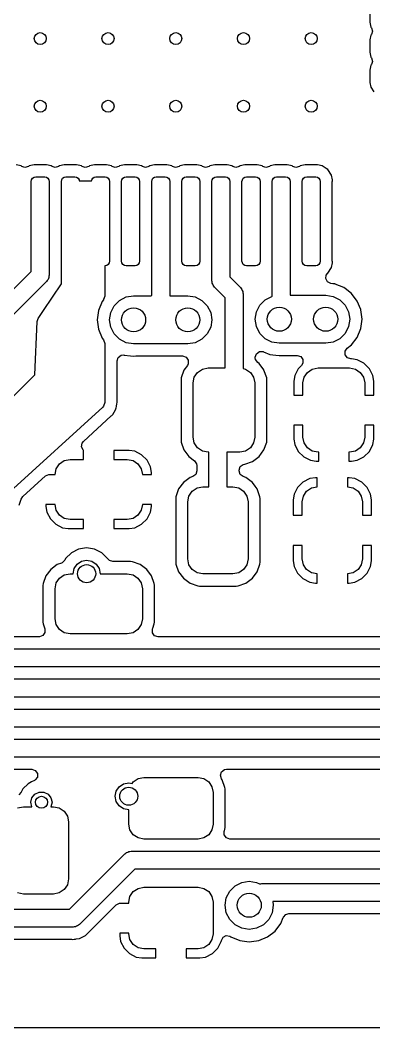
# Model space of a CAD drawing. Extents: x 0 to 2.79, y -2.39 to 0.
# Drawn here: x 1.052 to 1.283, y -2.391 to -1.731 of the extents above; entities that cross this region are included whole.
import ezdxf

# ---------------------------------------------------------------- set-up
doc = ezdxf.new("R2010")
doc.units = 0
doc.header["$MEASUREMENT"] = 0
doc.layers.add('BLACK', color=7, linetype='CONTINUOUS')

msp = doc.modelspace()

# ---------------------------------------------------------------- linework, layer by layer
at = {"layer": 'BLACK', "linetype": 'CONTINUOUS'}
for p, q in [((1.28049, -1.72472), (1.28049, -1.73276)), ((1.28049, -1.73276), (1.28049, -1.73276)), ((1.28049, -1.73276), (1.28112, -1.73592)), ((1.28112, -1.73592), (1.28112, -1.73593)), ((1.28112, -1.73593), (1.28145, -1.73642)), ((1.28145, -1.74075), (1.28112, -1.74124)), ((1.28145, -1.73642), (1.2821, -1.73874)), ((1.2821, -1.73874), (1.28145, -1.74075)), ((1.28112, -1.74124), (1.28049, -1.7444)), ((1.28049, -1.7444), (1.28049, -1.75245)), ((1.28112, -1.74124), (1.28112, -1.74124)), ((1.28049, -1.75245), (1.28049, -1.75245)), ((1.28049, -1.75245), (1.28112, -1.75561)), ((1.28112, -1.75561), (1.28112, -1.75561)), ((1.28112, -1.75561), (1.28145, -1.7561)), ((1.28145, -1.76043), (1.28112, -1.76093)), ((1.28145, -1.7561), (1.2821, -1.75842)), ((1.2821, -1.75842), (1.28145, -1.76043)), ((1.28112, -1.76093), (1.28049, -1.76409)), ((1.28049, -1.76409), (1.28049, -1.77213)), ((1.28112, -1.76093), (1.28112, -1.76093)), ((1.28049, -1.77213), (1.28049, -1.77213)), ((1.28049, -1.77213), (1.28112, -1.7753)), ((1.28112, -1.7753), (1.28112, -1.7753)), ((1.28112, -1.7753), (1.28311, -1.77827)), ((1.05246, -1.82679), (1.0493, -1.82616)), ((1.05295, -1.82712), (1.05246, -1.82679)), ((1.05246, -1.82679), (1.05246, -1.82679)), ((1.05778, -1.82679), (1.05728, -1.82712)), ((1.06094, -1.82616), (1.05778, -1.82679)), ((1.05778, -1.82679), (1.05778, -1.82679)), ((1.06898, -1.82616), (1.06094, -1.82616)), ((1.06094, -1.82616), (1.06094, -1.82616)), ((1.07215, -1.82679), (1.06898, -1.82616)), ((1.07264, -1.82712), (1.07215, -1.82679)), ((1.07215, -1.82679), (1.07215, -1.82679)), ((1.07746, -1.82679), (1.07697, -1.82712)), ((1.08062, -1.82616), (1.07746, -1.82679)), ((1.07746, -1.82679), (1.07746, -1.82679)), ((1.08867, -1.82616), (1.08062, -1.82616)), ((1.08062, -1.82616), (1.08062, -1.82616)), ((1.09183, -1.82679), (1.08867, -1.82616)), ((1.08867, -1.82616), (1.08867, -1.82616)), ((1.09232, -1.82712), (1.09183, -1.82679)), ((1.09183, -1.82679), (1.09183, -1.82679)), ((1.09183, -1.82679), (1.09183, -1.82679)), ((1.09715, -1.82679), (1.09665, -1.82712)), ((1.10031, -1.82616), (1.09715, -1.82679)), ((1.09715, -1.82679), (1.09715, -1.82679)), ((1.10835, -1.82616), (1.10031, -1.82616)), ((1.10031, -1.82616), (1.10031, -1.82616)), ((1.11152, -1.82679), (1.10835, -1.82616)), ((1.11201, -1.82712), (1.11152, -1.82679)), ((1.11152, -1.82679), (1.11152, -1.82679)), ((1.11683, -1.82679), (1.11634, -1.82712)), ((1.11999, -1.82616), (1.11683, -1.82679)), ((1.11683, -1.82679), (1.11683, -1.82679)), ((1.12804, -1.82616), (1.11999, -1.82616)), ((1.11999, -1.82616), (1.11999, -1.82616)), ((1.1312, -1.82679), (1.12804, -1.82616)), ((1.13169, -1.82712), (1.1312, -1.82679)), ((1.1312, -1.82679), (1.1312, -1.82679)), ((1.13652, -1.82679), (1.13602, -1.82712)), ((1.13968, -1.82616), (1.13652, -1.82679)), ((1.13652, -1.82679), (1.13652, -1.82679)), ((1.14772, -1.82616), (1.13968, -1.82616)), ((1.13968, -1.82616), (1.13968, -1.82616)), ((1.15089, -1.82679), (1.14772, -1.82616)), ((1.15138, -1.82712), (1.15089, -1.82679)), ((1.15089, -1.82679), (1.15089, -1.82679)), ((1.1562, -1.82679), (1.15571, -1.82712)), ((1.15936, -1.82616), (1.1562, -1.82679)), ((1.1562, -1.82679), (1.1562, -1.82679)), ((1.16741, -1.82616), (1.15936, -1.82616)), ((1.15936, -1.82616), (1.15936, -1.82616)), ((1.17057, -1.82679), (1.16741, -1.82616)), ((1.16741, -1.82616), (1.16741, -1.82616)), ((1.17106, -1.82712), (1.17057, -1.82679)), ((1.17057, -1.82679), (1.17057, -1.82679)), ((1.17057, -1.82679), (1.17057, -1.82679)), ((1.17589, -1.82679), (1.17539, -1.82712)), ((1.17905, -1.82616), (1.17589, -1.82679)), ((1.17589, -1.82679), (1.17589, -1.82679)), ((1.18709, -1.82616), (1.17905, -1.82616)), ((1.17905, -1.82616), (1.17905, -1.82616)), ((1.19026, -1.82679), (1.18709, -1.82616)), ((1.19075, -1.82712), (1.19026, -1.82679)), ((1.19026, -1.82679), (1.19026, -1.82679)), ((1.19557, -1.82679), (1.19508, -1.82712)), ((1.19873, -1.82616), (1.19557, -1.82679)), ((1.19557, -1.82679), (1.19557, -1.82679)), ((1.19874, -1.82616), (1.19873, -1.82616)), ((1.20678, -1.82616), (1.19874, -1.82616)), ((1.20994, -1.82679), (1.20678, -1.82616)), ((1.21043, -1.82712), (1.20994, -1.82679)), ((1.20994, -1.82679), (1.20994, -1.82679)), ((1.21526, -1.82679), (1.21476, -1.82712)), ((1.21842, -1.82616), (1.21526, -1.82679)), ((1.21526, -1.82679), (1.21526, -1.82679)), ((1.22646, -1.82616), (1.21842, -1.82616)), ((1.21842, -1.82616), (1.21842, -1.82616)), ((1.22963, -1.82679), (1.22646, -1.82616)), ((1.23012, -1.82712), (1.22963, -1.82679)), ((1.22963, -1.82679), (1.22963, -1.82679)), ((1.23494, -1.82679), (1.23445, -1.82712)), ((1.2381, -1.82616), (1.23494, -1.82679)), ((1.23494, -1.82679), (1.23494, -1.82679)), ((1.23811, -1.82616), (1.2381, -1.82616)), ((1.24615, -1.82616), (1.23811, -1.82616)), ((1.24931, -1.82679), (1.24615, -1.82616)), ((1.24615, -1.82616), (1.24615, -1.82616)), ((1.2519, -1.82852), (1.24931, -1.82679)), ((1.24931, -1.82679), (1.24931, -1.82679)), ((1.24931, -1.82679), (1.24931, -1.82679)), ((1.05496, -1.82777), (1.05295, -1.82712)), ((1.05728, -1.82712), (1.05496, -1.82777)), ((1.07465, -1.82777), (1.07264, -1.82712)), ((1.07697, -1.82712), (1.07465, -1.82777)), ((1.09434, -1.82777), (1.09232, -1.82712)), ((1.09665, -1.82712), (1.09434, -1.82777)), ((1.11402, -1.82777), (1.11201, -1.82712)), ((1.11634, -1.82712), (1.11402, -1.82777)), ((1.13371, -1.82777), (1.13169, -1.82712)), ((1.13602, -1.82712), (1.13371, -1.82777)), ((1.15339, -1.82777), (1.15138, -1.82712)), ((1.15571, -1.82712), (1.15339, -1.82777)), ((1.17308, -1.82777), (1.17106, -1.82712)), ((1.17539, -1.82712), (1.17308, -1.82777)), ((1.19276, -1.82777), (1.19075, -1.82712)), ((1.19508, -1.82712), (1.19276, -1.82777)), ((1.21245, -1.82777), (1.21043, -1.82712)), ((1.21476, -1.82712), (1.21245, -1.82777)), ((1.23213, -1.82777), (1.23012, -1.82712)), ((1.23445, -1.82712), (1.23213, -1.82777)), ((1.2529, -1.82919), (1.2519, -1.82852)), ((1.2553, -1.83278), (1.2529, -1.82919)), ((1.2529, -1.82919), (1.2529, -1.82919)), ((1.25593, -1.83594), (1.2553, -1.83278)), ((1.2553, -1.83278), (1.2553, -1.83278)), ((1.05906, -1.83701), (1.05928, -1.83588)), ((1.05906, -1.86309), (1.05906, -1.83701)), ((1.05928, -1.83588), (1.05992, -1.83492)), ((1.05992, -1.83492), (1.06088, -1.83428)), ((1.06088, -1.83428), (1.06201, -1.83406)), ((1.06201, -1.83406), (1.06791, -1.83406)), ((1.06791, -1.83406), (1.06904, -1.83428)), ((1.06904, -1.83428), (1.07, -1.83492)), ((1.07, -1.83492), (1.07064, -1.83588)), ((1.07064, -1.83588), (1.07087, -1.83701)), ((1.07087, -1.83701), (1.07087, -1.86309)), ((1.07874, -1.83701), (1.07896, -1.83588)), ((1.07874, -1.88917), (1.07874, -1.83701)), ((1.07896, -1.83588), (1.0796, -1.83492)), ((1.0796, -1.83492), (1.08056, -1.83428)), ((1.08056, -1.83428), (1.08169, -1.83406)), ((1.08169, -1.83406), (1.0876, -1.83406)), ((1.0876, -1.83406), (1.08873, -1.83428)), ((1.08873, -1.83428), (1.08969, -1.83492)), ((1.08969, -1.83492), (1.09033, -1.83588)), ((1.09033, -1.83588), (1.09047, -1.83661)), ((1.09047, -1.83661), (1.0985, -1.83661)), ((1.0985, -1.83661), (1.09865, -1.83588)), ((1.09865, -1.83588), (1.09929, -1.83492)), ((1.09929, -1.83492), (1.10025, -1.83428)), ((1.10025, -1.83428), (1.10138, -1.83406)), ((1.10138, -1.83406), (1.10728, -1.83406)), ((1.10728, -1.83406), (1.10841, -1.83428)), ((1.10841, -1.83428), (1.10937, -1.83492)), ((1.10937, -1.83492), (1.11001, -1.83588)), ((1.11001, -1.83588), (1.11024, -1.83701)), ((1.11024, -1.83701), (1.11024, -1.88917)), ((1.11811, -1.83701), (1.11834, -1.83588)), ((1.11811, -1.88917), (1.11811, -1.83701)), ((1.11834, -1.83588), (1.11898, -1.83492)), ((1.11898, -1.83492), (1.11993, -1.83428)), ((1.11993, -1.83428), (1.12106, -1.83406)), ((1.12106, -1.83406), (1.12697, -1.83406)), ((1.12697, -1.83406), (1.1281, -1.83428)), ((1.1281, -1.83428), (1.12906, -1.83492)), ((1.12906, -1.83492), (1.1297, -1.83588)), ((1.1297, -1.83588), (1.12992, -1.83701)), ((1.12992, -1.83701), (1.12992, -1.88917)), ((1.1378, -1.83701), (1.13802, -1.83588)), ((1.1378, -1.86309), (1.1378, -1.83701)), ((1.13802, -1.83588), (1.13866, -1.83492)), ((1.13866, -1.83492), (1.13962, -1.83428)), ((1.13962, -1.83428), (1.14075, -1.83406)), ((1.14075, -1.83406), (1.14665, -1.83406)), ((1.14665, -1.83406), (1.14778, -1.83428)), ((1.14778, -1.83428), (1.14874, -1.83492)), ((1.14874, -1.83492), (1.14938, -1.83588)), ((1.14938, -1.83588), (1.14961, -1.83701)), ((1.14961, -1.83701), (1.14961, -1.86309)), ((1.15748, -1.83701), (1.15771, -1.83588)), ((1.15748, -1.88917), (1.15748, -1.83701)), ((1.15771, -1.83588), (1.15835, -1.83492)), ((1.15835, -1.83492), (1.1593, -1.83428)), ((1.1593, -1.83428), (1.16043, -1.83406)), ((1.16043, -1.83406), (1.16634, -1.83406)), ((1.16634, -1.83406), (1.16747, -1.83428)), ((1.16747, -1.83428), (1.16843, -1.83492)), ((1.16843, -1.83492), (1.16907, -1.83588)), ((1.16907, -1.83588), (1.16929, -1.83701)), ((1.16929, -1.83701), (1.16929, -1.88917)), ((1.17717, -1.83701), (1.17739, -1.83588)), ((1.17717, -1.86309), (1.17717, -1.83701)), ((1.17739, -1.83588), (1.17803, -1.83492)), ((1.17803, -1.83492), (1.17899, -1.83428)), ((1.17899, -1.83428), (1.18012, -1.83406)), ((1.18012, -1.83406), (1.18602, -1.83406)), ((1.18602, -1.83406), (1.18715, -1.83428)), ((1.18715, -1.83428), (1.18811, -1.83492)), ((1.18811, -1.83492), (1.18875, -1.83588)), ((1.18875, -1.83588), (1.18898, -1.83701)), ((1.18898, -1.83701), (1.18898, -1.86309)), ((1.19685, -1.83701), (1.19708, -1.83588)), ((1.19685, -1.88917), (1.19685, -1.83701)), ((1.19708, -1.83588), (1.19772, -1.83492)), ((1.19772, -1.83492), (1.19867, -1.83428)), ((1.19867, -1.83428), (1.1998, -1.83406)), ((1.1998, -1.83406), (1.20571, -1.83406)), ((1.20571, -1.83406), (1.20684, -1.83428)), ((1.20684, -1.83428), (1.2078, -1.83492)), ((1.2078, -1.83492), (1.20844, -1.83588)), ((1.20844, -1.83588), (1.20866, -1.83701)), ((1.20866, -1.83701), (1.20866, -1.88917)), ((1.21654, -1.83701), (1.21676, -1.83588)), ((1.21654, -1.86309), (1.21654, -1.83701)), ((1.21676, -1.83588), (1.2174, -1.83492)), ((1.2174, -1.83492), (1.21836, -1.83428)), ((1.21836, -1.83428), (1.21949, -1.83406)), ((1.21949, -1.83406), (1.22539, -1.83406)), ((1.22539, -1.83406), (1.22652, -1.83428)), ((1.22652, -1.83428), (1.22748, -1.83492)), ((1.22748, -1.83492), (1.22812, -1.83588)), ((1.22812, -1.83588), (1.22835, -1.83701)), ((1.22835, -1.83701), (1.22835, -1.86309)), ((1.23622, -1.83701), (1.23645, -1.83588)), ((1.23622, -1.88917), (1.23622, -1.83701)), ((1.23645, -1.83588), (1.23709, -1.83492)), ((1.23709, -1.83492), (1.23804, -1.83428)), ((1.23804, -1.83428), (1.23917, -1.83406)), ((1.23917, -1.83406), (1.24508, -1.83406)), ((1.24508, -1.83406), (1.24621, -1.83428)), ((1.24621, -1.83428), (1.24717, -1.83492)), ((1.24717, -1.83492), (1.24781, -1.83588)), ((1.24781, -1.83588), (1.24803, -1.83701)), ((1.24803, -1.83701), (1.24803, -1.88917)), ((1.25591, -1.83701), (1.25593, -1.83691)), ((1.25591, -1.88917), (1.25591, -1.83701)), ((1.25593, -1.83691), (1.25593, -1.83594)), ((1.05906, -1.89587), (1.05906, -1.86309)), ((1.07087, -1.86309), (1.07087, -1.89831)), ((1.1378, -1.91133), (1.1378, -1.86309)), ((1.14961, -1.86309), (1.14961, -1.91181)), ((1.17717, -1.90197), (1.17717, -1.86309)), ((1.18898, -1.86309), (1.18898, -1.89952)), ((1.21654, -1.91217), (1.21654, -1.86309)), ((1.22835, -1.86309), (1.22835, -1.91142)), ((1.07893, -1.89014), (1.07874, -1.88917)), ((1.07883, -1.89959), (1.07893, -1.89014)), ((1.10728, -1.89213), (1.10709, -1.89213)), ((1.10709, -1.89213), (1.10709, -1.91203)), ((1.10841, -1.8919), (1.10728, -1.89213)), ((1.10937, -1.89126), (1.10841, -1.8919)), ((1.11001, -1.8903), (1.10937, -1.89126)), ((1.11024, -1.88917), (1.11001, -1.8903)), ((1.11834, -1.8903), (1.11811, -1.88917)), ((1.11898, -1.89126), (1.11834, -1.8903)), ((1.11993, -1.8919), (1.11898, -1.89126)), ((1.12106, -1.89213), (1.11993, -1.8919)), ((1.12697, -1.89213), (1.12106, -1.89213)), ((1.1281, -1.8919), (1.12697, -1.89213)), ((1.12906, -1.89126), (1.1281, -1.8919)), ((1.1297, -1.8903), (1.12906, -1.89126)), ((1.12992, -1.88917), (1.1297, -1.8903)), ((1.15771, -1.8903), (1.15748, -1.88917)), ((1.15835, -1.89126), (1.15771, -1.8903)), ((1.1593, -1.8919), (1.15835, -1.89126)), ((1.16043, -1.89213), (1.1593, -1.8919)), ((1.16634, -1.89213), (1.16043, -1.89213)), ((1.16747, -1.8919), (1.16634, -1.89213)), ((1.16843, -1.89126), (1.16747, -1.8919)), ((1.16907, -1.8903), (1.16843, -1.89126)), ((1.16929, -1.88917), (1.16907, -1.8903)), ((1.19708, -1.8903), (1.19685, -1.88917)), ((1.19772, -1.89126), (1.19708, -1.8903)), ((1.19867, -1.8919), (1.19772, -1.89126)), ((1.1998, -1.89213), (1.19867, -1.8919)), ((1.20571, -1.89213), (1.1998, -1.89213)), ((1.20684, -1.8919), (1.20571, -1.89213)), ((1.2078, -1.89126), (1.20684, -1.8919)), ((1.20844, -1.8903), (1.2078, -1.89126)), ((1.20866, -1.88917), (1.20844, -1.8903)), ((1.23645, -1.8903), (1.23622, -1.88917)), ((1.23709, -1.89126), (1.23645, -1.8903)), ((1.23804, -1.8919), (1.23709, -1.89126)), ((1.23917, -1.89213), (1.23804, -1.8919)), ((1.24508, -1.89213), (1.23917, -1.89213)), ((1.24621, -1.8919), (1.24508, -1.89213)), ((1.24717, -1.89126), (1.24621, -1.8919)), ((1.24781, -1.8903), (1.24717, -1.89126)), ((1.24803, -1.88917), (1.24781, -1.8903)), ((1.2553, -1.89341), (1.25593, -1.89024)), ((1.25593, -1.88927), (1.25591, -1.88917)), ((1.25593, -1.89024), (1.25593, -1.88927)), ((1.03192, -1.923), (1.05906, -1.89587)), ((1.07087, -1.89831), (1.07066, -1.89906)), ((1.07066, -1.89906), (1.07066, -1.89984)), ((1.25167, -1.90062), (1.25198, -1.89823)), ((1.25198, -1.89823), (1.25274, -1.89715)), ((1.25274, -1.89715), (1.2529, -1.89699)), ((1.2529, -1.89699), (1.2553, -1.89341)), ((1.2529, -1.89699), (1.2529, -1.89699)), ((1.06914, -1.90249), (1.03989, -1.93173)), ((1.06712, -1.92139), (1.07878, -1.90394)), ((1.06953, -1.90181), (1.06914, -1.90249)), ((1.07007, -1.90126), (1.06953, -1.90181)), ((1.07028, -1.90051), (1.07007, -1.90126)), ((1.07066, -1.89984), (1.07028, -1.90051)), ((1.07878, -1.90394), (1.07882, -1.90034)), ((1.07882, -1.90034), (1.07883, -1.90012)), ((1.07883, -1.89969), (1.07883, -1.89959)), ((1.07884, -1.90004), (1.07883, -1.89969)), ((1.07883, -1.90012), (1.07884, -1.90004)), ((1.07884, -1.90004), (1.07884, -1.90004)), ((1.17737, -1.90272), (1.17717, -1.90197)), ((1.17737, -1.9035), (1.17737, -1.90272)), ((1.17776, -1.90417), (1.17737, -1.9035)), ((1.17796, -1.90492), (1.17776, -1.90417)), ((1.17851, -1.90547), (1.17796, -1.90492)), ((1.1789, -1.90614), (1.17851, -1.90547)), ((1.18898, -1.89952), (1.19591, -1.90645)), ((1.25282, -1.90273), (1.25167, -1.90062)), ((1.25499, -1.90377), (1.25282, -1.90273)), ((1.25626, -1.90394), (1.25499, -1.90377)), ((1.25742, -1.90394), (1.25626, -1.90394)), ((1.25752, -1.904), (1.25742, -1.90394)), ((1.25751, -1.90403), (1.25752, -1.904)), ((1.25768, -1.9041), (1.25751, -1.90403)), ((1.2577, -1.90412), (1.25768, -1.9041)), ((1.25775, -1.90413), (1.2577, -1.90412)), ((1.2635, -1.90651), (1.25775, -1.90413)), ((1.10709, -1.91203), (1.10634, -1.91432)), ((1.12112, -1.91258), (1.12598, -1.91181)), ((1.12598, -1.91181), (1.12992, -1.91181)), ((1.12992, -1.91181), (1.13732, -1.91181)), ((1.13732, -1.91181), (1.1378, -1.91133)), ((1.14961, -1.91181), (1.16142, -1.91181)), ((1.16142, -1.91181), (1.16628, -1.91258)), ((1.18583, -1.91308), (1.1789, -1.90614)), ((1.19591, -1.90645), (1.1963, -1.90713)), ((1.1963, -1.90713), (1.19685, -1.90768)), ((1.19685, -1.90768), (1.19705, -1.90843)), ((1.19705, -1.90843), (1.19744, -1.9091)), ((1.19744, -1.9091), (1.19744, -1.90988)), ((1.19744, -1.90988), (1.19764, -1.91063)), ((1.19764, -1.91063), (1.19764, -1.95951)), ((1.212, -1.91442), (1.21639, -1.91219)), ((1.21639, -1.91219), (1.21654, -1.91217)), ((1.22835, -1.91142), (1.25157, -1.91142)), ((1.25157, -1.91142), (1.25644, -1.91219)), ((1.25644, -1.91219), (1.26083, -1.91442)), ((1.26423, -1.90708), (1.2635, -1.90651)), ((1.2635, -1.90651), (1.2635, -1.90651)), ((1.2635, -1.90651), (1.2635, -1.90651)), ((1.26844, -1.9103), (1.26423, -1.90708)), ((1.27223, -1.91524), (1.26844, -1.9103)), ((1.26844, -1.9103), (1.26844, -1.9103)), ((1.26844, -1.9103), (1.26844, -1.9103)), ((1.26844, -1.9103), (1.26844, -1.9103)), ((1.26844, -1.9103), (1.26844, -1.9103)), ((1.10533, -1.91564), (1.10295, -1.92139)), ((1.10628, -1.9144), (1.10533, -1.91564)), ((1.10533, -1.91564), (1.10533, -1.91564)), ((1.10634, -1.91432), (1.10628, -1.9144)), ((1.11101, -1.92269), (1.11324, -1.9183)), ((1.11324, -1.9183), (1.11673, -1.91482)), ((1.11673, -1.91482), (1.12112, -1.91258)), ((1.16628, -1.91258), (1.17067, -1.91482)), ((1.17067, -1.91482), (1.17416, -1.9183)), ((1.17416, -1.9183), (1.17639, -1.92269)), ((1.18583, -1.95906), (1.18583, -1.91308)), ((1.20628, -1.9223), (1.20852, -1.91791)), ((1.20852, -1.91791), (1.212, -1.91442)), ((1.26083, -1.91442), (1.26432, -1.91791)), ((1.26432, -1.91791), (1.26655, -1.9223)), ((1.27455, -1.92086), (1.27223, -1.91524)), ((1.27223, -1.91524), (1.27223, -1.91524)), ((1.0636, -1.92665), (1.06712, -1.92139)), ((1.10295, -1.92139), (1.10214, -1.92756)), ((1.10295, -1.92139), (1.10295, -1.92139)), ((1.11024, -1.92756), (1.11101, -1.92269)), ((1.17639, -1.92269), (1.17717, -1.92756)), ((1.20551, -1.92717), (1.20628, -1.9223)), ((1.26655, -1.9223), (1.26732, -1.92717)), ((1.27461, -1.92099), (1.27455, -1.92086)), ((1.27542, -1.92717), (1.27461, -1.92099)), ((1.06145, -1.96353), (1.06295, -1.92865)), ((1.06295, -1.92865), (1.0636, -1.92665)), ((1.10214, -1.92756), (1.10214, -1.92756)), ((1.10214, -1.92756), (1.10295, -1.93373)), ((1.11101, -1.93243), (1.11024, -1.92756)), ((1.17717, -1.92756), (1.17639, -1.93243)), ((1.20628, -1.93203), (1.20551, -1.92717)), ((1.20852, -1.93642), (1.20628, -1.93203)), ((1.26655, -1.93203), (1.26432, -1.93642)), ((1.26732, -1.92717), (1.26655, -1.93203)), ((1.27461, -1.93334), (1.27542, -1.92717)), ((1.10295, -1.93373), (1.10295, -1.93373)), ((1.10295, -1.93373), (1.10533, -1.93948)), ((1.11324, -1.93682), (1.11101, -1.93243)), ((1.11673, -1.9403), (1.11324, -1.93682)), ((1.17416, -1.93682), (1.17067, -1.9403)), ((1.17639, -1.93243), (1.17416, -1.93682)), ((1.212, -1.93991), (1.20852, -1.93642)), ((1.26432, -1.93642), (1.26083, -1.93991)), ((1.27223, -1.93909), (1.27461, -1.93334)), ((1.10533, -1.93948), (1.10533, -1.93948)), ((1.10533, -1.93948), (1.10628, -1.94072)), ((1.10628, -1.94072), (1.10709, -1.94299)), ((1.10709, -1.94299), (1.10709, -1.94309)), ((1.10709, -1.94309), (1.10709, -1.98174)), ((1.12112, -1.94254), (1.11673, -1.9403)), ((1.12598, -1.94331), (1.12112, -1.94254)), ((1.12992, -1.94331), (1.12598, -1.94331)), ((1.16142, -1.94331), (1.12992, -1.94331)), ((1.16628, -1.94254), (1.16142, -1.94331)), ((1.17067, -1.9403), (1.16628, -1.94254)), ((1.21639, -1.94214), (1.212, -1.93991)), ((1.22126, -1.94291), (1.21639, -1.94214)), ((1.25157, -1.94291), (1.22126, -1.94291)), ((1.25644, -1.94214), (1.25157, -1.94291)), ((1.26083, -1.93991), (1.25644, -1.94214)), ((1.26566, -1.94616), (1.26844, -1.94403)), ((1.26844, -1.94403), (1.27223, -1.93909)), ((1.11592, -1.95214), (1.11787, -1.95072)), ((1.11787, -1.95072), (1.11958, -1.95056)), ((1.11958, -1.95056), (1.11981, -1.95059)), ((1.11981, -1.95059), (1.11981, -1.95059)), ((1.11981, -1.95059), (1.1239, -1.95113)), ((1.1239, -1.95113), (1.12598, -1.9514)), ((1.12598, -1.9514), (1.12741, -1.95122)), ((1.12598, -1.9514), (1.12598, -1.9514)), ((1.12598, -1.9514), (1.12598, -1.9514)), ((1.12741, -1.95122), (1.12766, -1.9512)), ((1.12766, -1.9512), (1.12837, -1.9512)), ((1.12837, -1.9512), (1.158, -1.9512)), ((1.158, -1.9512), (1.16029, -1.95195)), ((1.16029, -1.95195), (1.16171, -1.95389)), ((1.20553, -1.95207), (1.20628, -1.94978)), ((1.20553, -1.95238), (1.20553, -1.95207)), ((1.20628, -1.94978), (1.20822, -1.94837)), ((1.20822, -1.94837), (1.21063, -1.94837)), ((1.21063, -1.94837), (1.21092, -1.94847)), ((1.21092, -1.94847), (1.21509, -1.9502)), ((1.21509, -1.9502), (1.21907, -1.95072)), ((1.21907, -1.95072), (1.22126, -1.95101)), ((1.22126, -1.95101), (1.22268, -1.95082)), ((1.22126, -1.95101), (1.22126, -1.95101)), ((1.22126, -1.95101), (1.22126, -1.95101)), ((1.22268, -1.95082), (1.22294, -1.95081)), ((1.22294, -1.95081), (1.23296, -1.95081)), ((1.23296, -1.95081), (1.23526, -1.95155)), ((1.23526, -1.95155), (1.23667, -1.9535)), ((1.26432, -1.94805), (1.26566, -1.94616)), ((1.26432, -1.95046), (1.26432, -1.94805)), ((1.26574, -1.95241), (1.26432, -1.95046)), ((1.11518, -1.95443), (1.11592, -1.95214)), ((1.11518, -1.98175), (1.11518, -1.95443)), ((1.16114, -1.95741), (1.15885, -1.96052)), ((1.16171, -1.9563), (1.16114, -1.95741)), ((1.16171, -1.95389), (1.16171, -1.9563)), ((1.20571, -1.95356), (1.20553, -1.95238)), ((1.20711, -1.95552), (1.20571, -1.95356)), ((1.20806, -1.95621), (1.20711, -1.95552)), ((1.21109, -1.96032), (1.20806, -1.95621)), ((1.23572, -1.95746), (1.23366, -1.95953)), ((1.23667, -1.95591), (1.23572, -1.95746)), ((1.23667, -1.9535), (1.23667, -1.95591)), ((1.26803, -1.95315), (1.26574, -1.95241)), ((1.26846, -1.95315), (1.26803, -1.95315)), ((1.27215, -1.95373), (1.26846, -1.95315)), ((1.2766, -1.956), (1.27215, -1.95373)), ((1.27215, -1.95373), (1.27215, -1.95373)), ((1.28012, -1.95953), (1.2766, -1.956)), ((1.01395, -2.01102), (1.06145, -1.96353)), ((1.15885, -1.96052), (1.15708, -1.96556)), ((1.16486, -1.9689), (1.16561, -1.96513)), ((1.16561, -1.96513), (1.16775, -1.96194)), ((1.16775, -1.96194), (1.17094, -1.9598)), ((1.17094, -1.9598), (1.1747, -1.95906)), ((1.1747, -1.95906), (1.18583, -1.95906)), ((1.19764, -1.95951), (1.19914, -1.9598)), ((1.19914, -1.9598), (1.20233, -1.96194)), ((1.20233, -1.96194), (1.20447, -1.96513)), ((1.20447, -1.96513), (1.20522, -1.9689)), ((1.21123, -1.96052), (1.21109, -1.96032)), ((1.213, -1.96556), (1.21123, -1.96052)), ((1.23139, -1.96397), (1.23081, -1.96766)), ((1.23366, -1.95953), (1.23139, -1.96397)), ((1.23139, -1.96397), (1.23139, -1.96397)), ((1.23671, -1.9689), (1.23746, -1.96513)), ((1.23746, -1.96513), (1.2396, -1.96194)), ((1.2396, -1.96194), (1.24279, -1.9598)), ((1.24279, -1.9598), (1.24656, -1.95906)), ((1.24656, -1.95906), (1.26722, -1.95906)), ((1.26722, -1.95906), (1.27099, -1.9598)), ((1.27099, -1.9598), (1.27418, -1.96194)), ((1.27418, -1.96194), (1.27632, -1.96513)), ((1.27632, -1.96513), (1.27707, -1.9689)), ((1.28239, -1.96397), (1.28012, -1.95953)), ((1.28297, -1.96766), (1.28239, -1.96397)), ((1.28239, -1.96397), (1.28239, -1.96397)), ((1.15708, -1.96556), (1.15697, -1.96676)), ((1.15697, -1.96676), (1.15697, -2.00647)), ((1.15708, -1.96556), (1.15708, -1.96556)), ((1.16486, -2.00433), (1.16486, -1.9689)), ((1.20522, -1.9689), (1.20522, -2.00433)), ((1.21311, -1.96676), (1.213, -1.96556)), ((1.213, -1.96556), (1.213, -1.96556)), ((1.21311, -2.00557), (1.21311, -1.96676)), ((1.21311, -1.96676), (1.21311, -1.96676)), ((1.23081, -1.96766), (1.23081, -1.97677)), ((1.23671, -1.97677), (1.23671, -1.9689)), ((1.27707, -1.9689), (1.27707, -1.97677)), ((1.28297, -1.97677), (1.28297, -1.96766)), ((1.28297, -1.96766), (1.28297, -1.96766)), ((1.23081, -1.97677), (1.23081, -1.97677)), ((1.23081, -1.97677), (1.23671, -1.97677)), ((1.27707, -1.97677), (1.28297, -1.97677)), ((1.28297, -1.97677), (1.28297, -1.97677)), ((1.10582, -1.98462), (1.04508, -2.04006)), ((1.10634, -1.98404), (1.10582, -1.98462)), ((1.10709, -1.98174), (1.10634, -1.98404)), ((1.11448, -1.98517), (1.11478, -1.98425)), ((1.11478, -1.98425), (1.1148, -1.98411)), ((1.11478, -1.98425), (1.11478, -1.98425)), ((1.1148, -1.98411), (1.11506, -1.9825)), ((1.11506, -1.9825), (1.11518, -1.98175)), ((1.09318, -2.00711), (1.11142, -1.99046)), ((1.11142, -1.99046), (1.11171, -1.99017)), ((1.11171, -1.99017), (1.11237, -1.98943)), ((1.11237, -1.98943), (1.11404, -1.98654)), ((1.11404, -1.98654), (1.11448, -1.98517)), ((1.23671, -1.99646), (1.23081, -1.99646)), ((1.23081, -1.99646), (1.23081, -1.99646)), ((1.23081, -1.99646), (1.23081, -2.00557)), ((1.23671, -2.00433), (1.23671, -1.99646)), ((1.28297, -1.99646), (1.27707, -1.99646)), ((1.27707, -1.99646), (1.27707, -2.00433)), ((1.28297, -2.00557), (1.28297, -1.99646)), ((1.28297, -1.99646), (1.28297, -1.99646)), ((1.16561, -2.0081), (1.16486, -2.00433)), ((1.20522, -2.00433), (1.20447, -2.0081)), ((1.23746, -2.0081), (1.23671, -2.00433)), ((1.27707, -2.00433), (1.27632, -2.0081)), ((1.09196, -2.0106), (1.09234, -2.00822)), ((1.09306, -2.01274), (1.09196, -2.0106)), ((1.09234, -2.00822), (1.09318, -2.00711)), ((1.15697, -2.00647), (1.15708, -2.00767)), ((1.15708, -2.00767), (1.15708, -2.00767)), ((1.15708, -2.00767), (1.15885, -2.01271)), ((1.16775, -2.01129), (1.16561, -2.0081)), ((1.17094, -2.01342), (1.16775, -2.01129)), ((1.20233, -2.01129), (1.19914, -2.01342)), ((1.20447, -2.0081), (1.20233, -2.01129)), ((1.21123, -2.01271), (1.213, -2.00767)), ((1.213, -2.00767), (1.21311, -2.00647)), ((1.21311, -2.00647), (1.21311, -2.00557)), ((1.21311, -2.00647), (1.21311, -2.00647)), ((1.23081, -2.00557), (1.23139, -2.00926)), ((1.23139, -2.00926), (1.23139, -2.00926)), ((1.23139, -2.00926), (1.23366, -2.0137)), ((1.2396, -2.01129), (1.23746, -2.0081)), ((1.24279, -2.01342), (1.2396, -2.01129)), ((1.27418, -2.01129), (1.27099, -2.01342)), ((1.27632, -2.0081), (1.27418, -2.01129)), ((1.28012, -2.0137), (1.28239, -2.00926)), ((1.28239, -2.00926), (1.28297, -2.00557)), ((1.28239, -2.00926), (1.28239, -2.00926)), ((1.09331, -2.01299), (1.09306, -2.01274)), ((1.09331, -2.0189), (1.09331, -2.01299)), ((1.09331, -2.01299), (1.09331, -2.01299)), ((1.12309, -2.01299), (1.11299, -2.01299)), ((1.11299, -2.01299), (1.11299, -2.0189)), ((1.12678, -2.01358), (1.12309, -2.01299)), ((1.13122, -2.01584), (1.12678, -2.01358)), ((1.12678, -2.01358), (1.12678, -2.01358)), ((1.13475, -2.01937), (1.13122, -2.01584)), ((1.15885, -2.01271), (1.16202, -2.01701)), ((1.16202, -2.01701), (1.16202, -2.01701)), ((1.16202, -2.01701), (1.16202, -2.01701)), ((1.16202, -2.01701), (1.16202, -2.01701)), ((1.16202, -2.01701), (1.16202, -2.01701)), ((1.16202, -2.01701), (1.16572, -2.01974)), ((1.1747, -2.01417), (1.17094, -2.01342)), ((1.1752, -2.01417), (1.1747, -2.01417)), ((1.1752, -2.03681), (1.1752, -2.01417)), ((1.19537, -2.01417), (1.18701, -2.01417)), ((1.18701, -2.01417), (1.18701, -2.03681)), ((1.19914, -2.01342), (1.19537, -2.01417)), ((1.20376, -2.02019), (1.20806, -2.01701)), ((1.20806, -2.01701), (1.21123, -2.01271)), ((1.23366, -2.0137), (1.23718, -2.01723)), ((1.23718, -2.01723), (1.24163, -2.01949)), ((1.24656, -2.01417), (1.24279, -2.01342)), ((1.24705, -2.01417), (1.24656, -2.01417)), ((1.24705, -2.02008), (1.24705, -2.01417)), ((1.26722, -2.01417), (1.26673, -2.01417)), ((1.26673, -2.01417), (1.26673, -2.02008)), ((1.27099, -2.01342), (1.26722, -2.01417)), ((1.27215, -2.01949), (1.2766, -2.01723)), ((1.2766, -2.01723), (1.28012, -2.0137)), ((1.07536, -2.02497), (1.07749, -2.02178)), ((1.07749, -2.02178), (1.08068, -2.01965)), ((1.08068, -2.01965), (1.08445, -2.0189)), ((1.08445, -2.0189), (1.09331, -2.0189)), ((1.11299, -2.0189), (1.12185, -2.0189)), ((1.12185, -2.0189), (1.12562, -2.01965)), ((1.12562, -2.01965), (1.12881, -2.02178)), ((1.12881, -2.02178), (1.13094, -2.02497)), ((1.13701, -2.02381), (1.13475, -2.01937)), ((1.1376, -2.0275), (1.13701, -2.02381)), ((1.13701, -2.02381), (1.13701, -2.02381)), ((1.16572, -2.01974), (1.16712, -2.0217)), ((1.16712, -2.0217), (1.1673, -2.02288)), ((1.1673, -2.02288), (1.1673, -2.02648)), ((1.1949, -2.02586), (1.19565, -2.02357)), ((1.19565, -2.02357), (1.19759, -2.02215)), ((1.19759, -2.02215), (1.19844, -2.02198)), ((1.19844, -2.02198), (1.19871, -2.02195)), ((1.19871, -2.02195), (1.20376, -2.02019)), ((1.24163, -2.01949), (1.24163, -2.01949)), ((1.24163, -2.01949), (1.24532, -2.02008)), ((1.24532, -2.02008), (1.24705, -2.02008)), ((1.24705, -2.02008), (1.24705, -2.02008)), ((1.26673, -2.02008), (1.26846, -2.02008)), ((1.26673, -2.02008), (1.26673, -2.02008)), ((1.26846, -2.02008), (1.27215, -2.01949)), ((1.26846, -2.02008), (1.26846, -2.02008)), ((1.27215, -2.01949), (1.27215, -2.01949)), ((1.05357, -2.04326), (1.06837, -2.02976)), ((1.06837, -2.02976), (1.07056, -2.02876)), ((1.07056, -2.02876), (1.07099, -2.02874)), ((1.07099, -2.02874), (1.07461, -2.02874)), ((1.07461, -2.02874), (1.07536, -2.02497)), ((1.13094, -2.02497), (1.13169, -2.02874)), ((1.13169, -2.02874), (1.1376, -2.02874)), ((1.1376, -2.02874), (1.1376, -2.0275)), ((1.1376, -2.0275), (1.1376, -2.0275)), ((1.1376, -2.02874), (1.1376, -2.02874)), ((1.16288, -2.0308), (1.15858, -2.03397)), ((1.16469, -2.03016), (1.16288, -2.0308)), ((1.16288, -2.0308), (1.16288, -2.0308)), ((1.16656, -2.02877), (1.16469, -2.03016)), ((1.1673, -2.02648), (1.16656, -2.02877)), ((1.1949, -2.02648), (1.1949, -2.02586)), ((1.1956, -2.0287), (1.1949, -2.02648)), ((1.19751, -2.03016), (1.1956, -2.0287)), ((1.19933, -2.0308), (1.19751, -2.03016)), ((1.20363, -2.03397), (1.19933, -2.0308)), ((1.19933, -2.0308), (1.19933, -2.0308)), ((1.24482, -2.03091), (1.24114, -2.03149)), ((1.24606, -2.03091), (1.24482, -2.03091)), ((1.24482, -2.03091), (1.24482, -2.03091)), ((1.24606, -2.03681), (1.24606, -2.03091)), ((1.26699, -2.03091), (1.26575, -2.03091)), ((1.26575, -2.03091), (1.26575, -2.03681)), ((1.27068, -2.03149), (1.26699, -2.03091)), ((1.15858, -2.03397), (1.1554, -2.03827)), ((1.15858, -2.03397), (1.15858, -2.03397)), ((1.1643, -2.03969), (1.16749, -2.03756)), ((1.16749, -2.03756), (1.17126, -2.03681)), ((1.17126, -2.03681), (1.1752, -2.03681)), ((1.18701, -2.03681), (1.19094, -2.03681)), ((1.19094, -2.03681), (1.19471, -2.03756)), ((1.19471, -2.03756), (1.1979, -2.03969)), ((1.20551, -2.03653), (1.20363, -2.03397)), ((1.20363, -2.03397), (1.20363, -2.03397)), ((1.20363, -2.03397), (1.20363, -2.03397)), ((1.20363, -2.03397), (1.20363, -2.03397)), ((1.20363, -2.03397), (1.20363, -2.03397)), ((1.2068, -2.03827), (1.20551, -2.03653)), ((1.23316, -2.03728), (1.2309, -2.04173)), ((1.23669, -2.03375), (1.23316, -2.03728)), ((1.24114, -2.03149), (1.23669, -2.03375)), ((1.2391, -2.03969), (1.2423, -2.03756)), ((1.24114, -2.03149), (1.24114, -2.03149)), ((1.2423, -2.03756), (1.24606, -2.03681)), ((1.26575, -2.03681), (1.26951, -2.03756)), ((1.26951, -2.03756), (1.27271, -2.03969)), ((1.27512, -2.03375), (1.27068, -2.03149)), ((1.27068, -2.03149), (1.27068, -2.03149)), ((1.27865, -2.03728), (1.27512, -2.03375)), ((1.28091, -2.04173), (1.27865, -2.03728)), ((1.05252, -2.04485), (1.05357, -2.04326)), ((1.15364, -2.04332), (1.15352, -2.04452)), ((1.1554, -2.03827), (1.15364, -2.04332)), ((1.15364, -2.04332), (1.15364, -2.04332)), ((1.16142, -2.04665), (1.16217, -2.04289)), ((1.16217, -2.04289), (1.1643, -2.03969)), ((1.1979, -2.03969), (1.20004, -2.04289)), ((1.20004, -2.04289), (1.20079, -2.04665)), ((1.20857, -2.04332), (1.2068, -2.03827)), ((1.20868, -2.04452), (1.20857, -2.04332)), ((1.2309, -2.04173), (1.23031, -2.04541)), ((1.2309, -2.04173), (1.2309, -2.04173)), ((1.23622, -2.04665), (1.23697, -2.04289)), ((1.23697, -2.04289), (1.2391, -2.03969)), ((1.27271, -2.03969), (1.27484, -2.04289)), ((1.27484, -2.04289), (1.27559, -2.04665)), ((1.2815, -2.04541), (1.28091, -2.04173)), ((1.28091, -2.04173), (1.28091, -2.04173)), ((1.05109, -2.04893), (1.05252, -2.04485)), ((1.07461, -2.04843), (1.0687, -2.04843)), ((1.0687, -2.04843), (1.0687, -2.04843)), ((1.0687, -2.04843), (1.0687, -2.04966)), ((1.0687, -2.04966), (1.06928, -2.05335)), ((1.07536, -2.05219), (1.07461, -2.04843)), ((1.13169, -2.04843), (1.13094, -2.05219)), ((1.1376, -2.04843), (1.13169, -2.04843)), ((1.13701, -2.05335), (1.1376, -2.04966)), ((1.1376, -2.04966), (1.1376, -2.04843)), ((1.1376, -2.04843), (1.1376, -2.04843)), ((1.15352, -2.04452), (1.15352, -2.08619)), ((1.16142, -2.08406), (1.16142, -2.04665)), ((1.20079, -2.04665), (1.20079, -2.08406)), ((1.20868, -2.05551), (1.20868, -2.04452)), ((1.20868, -2.04452), (1.20868, -2.04452)), ((1.23031, -2.04541), (1.23031, -2.05551)), ((1.23622, -2.05551), (1.23622, -2.04665)), ((1.27559, -2.04665), (1.27559, -2.05551)), ((1.2815, -2.05551), (1.2815, -2.04541)), ((1.2815, -2.04541), (1.2815, -2.04541)), ((1.06928, -2.05335), (1.06928, -2.05335)), ((1.06928, -2.05335), (1.07155, -2.0578)), ((1.07749, -2.05538), (1.07536, -2.05219)), ((1.08068, -2.05752), (1.07749, -2.05538)), ((1.08445, -2.05827), (1.08068, -2.05752)), ((1.12562, -2.05752), (1.12185, -2.05827)), ((1.12881, -2.05538), (1.12562, -2.05752)), ((1.13094, -2.05219), (1.12881, -2.05538)), ((1.13475, -2.0578), (1.13701, -2.05335)), ((1.13701, -2.05335), (1.13701, -2.05335)), ((1.20868, -2.08529), (1.20868, -2.05551)), ((1.23031, -2.05551), (1.23032, -2.05551)), ((1.23032, -2.05551), (1.23622, -2.05551)), ((1.27559, -2.05551), (1.2815, -2.05551)), ((1.2815, -2.05551), (1.2815, -2.05551)), ((1.07155, -2.0578), (1.07508, -2.06132)), ((1.07508, -2.06132), (1.07952, -2.06359)), ((1.07952, -2.06359), (1.07952, -2.06359)), ((1.07952, -2.06359), (1.08321, -2.06417)), ((1.08321, -2.06417), (1.09331, -2.06417)), ((1.09331, -2.05827), (1.08445, -2.05827)), ((1.09331, -2.06417), (1.09331, -2.05827)), ((1.09331, -2.06417), (1.09331, -2.06417)), ((1.12185, -2.05827), (1.11299, -2.05827)), ((1.11299, -2.05827), (1.11299, -2.06417)), ((1.11299, -2.06417), (1.12309, -2.06417)), ((1.11299, -2.06417), (1.11299, -2.06417)), ((1.12309, -2.06417), (1.12678, -2.06359)), ((1.12309, -2.06417), (1.12309, -2.06417)), ((1.12678, -2.06359), (1.13122, -2.06132)), ((1.12678, -2.06359), (1.12678, -2.06359)), ((1.13122, -2.06132), (1.13475, -2.0578)), ((1.09528, -2.07674), (1.09003, -2.07757)), ((1.10052, -2.07757), (1.09528, -2.07674)), ((1.23622, -2.0752), (1.23032, -2.0752)), ((1.23032, -2.0752), (1.23032, -2.0752)), ((1.23032, -2.0752), (1.23032, -2.08529)), ((1.23622, -2.08406), (1.23622, -2.0752)), ((1.2815, -2.0752), (1.27559, -2.0752)), ((1.27559, -2.0752), (1.27559, -2.08406)), ((1.2815, -2.08529), (1.2815, -2.0752)), ((1.2815, -2.0752), (1.2815, -2.0752)), ((1.08155, -2.08373), (1.081, -2.08481)), ((1.08531, -2.07998), (1.08155, -2.08373)), ((1.09003, -2.07757), (1.08531, -2.07998)), ((1.09003, -2.07757), (1.09003, -2.07757)), ((1.10524, -2.07998), (1.10052, -2.07757)), ((1.10052, -2.07757), (1.10052, -2.07757)), ((1.109, -2.08373), (1.10524, -2.07998)), ((1.10524, -2.07998), (1.10524, -2.07998)), ((1.10918, -2.08398), (1.109, -2.08373)), ((1.109, -2.08373), (1.109, -2.08373)), ((1.109, -2.08373), (1.109, -2.08373)), ((1.10921, -2.08396), (1.10918, -2.08398)), ((1.11015, -2.08506), (1.10921, -2.08396)), ((1.07607, -2.08769), (1.07177, -2.09086)), ((1.07882, -2.08672), (1.07607, -2.08769)), ((1.0793, -2.08652), (1.07882, -2.08672)), ((1.081, -2.08481), (1.0793, -2.08652)), ((1.08642, -2.0937), (1.08709, -2.09031)), ((1.08709, -2.09031), (1.08901, -2.08744)), ((1.08901, -2.08744), (1.09189, -2.08552)), ((1.09189, -2.08552), (1.09528, -2.08484)), ((1.09528, -2.08484), (1.09867, -2.08552)), ((1.09867, -2.08552), (1.10154, -2.08744)), ((1.10154, -2.08744), (1.10346, -2.09031)), ((1.10346, -2.09031), (1.10413, -2.0937)), ((1.11244, -2.08581), (1.11015, -2.08506)), ((1.12399, -2.08581), (1.11244, -2.08581)), ((1.12518, -2.08592), (1.12399, -2.08581)), ((1.12399, -2.08581), (1.12399, -2.08581)), ((1.12519, -2.08592), (1.12518, -2.08592)), ((1.13023, -2.08769), (1.12519, -2.08592)), ((1.13453, -2.09086), (1.13023, -2.08769)), ((1.15352, -2.08619), (1.15364, -2.08739)), ((1.15364, -2.08739), (1.15364, -2.08739)), ((1.15364, -2.08739), (1.1554, -2.09244)), ((1.16217, -2.08782), (1.16142, -2.08406)), ((1.1643, -2.09101), (1.16217, -2.08782)), ((1.20004, -2.08782), (1.1979, -2.09101)), ((1.20079, -2.08406), (1.20004, -2.08782)), ((1.2068, -2.09244), (1.20857, -2.08739)), ((1.20857, -2.08739), (1.20868, -2.08619)), ((1.20868, -2.08619), (1.20868, -2.08529)), ((1.20868, -2.08619), (1.20868, -2.08619)), ((1.23032, -2.08529), (1.2309, -2.08898)), ((1.2309, -2.08898), (1.2309, -2.08898)), ((1.2309, -2.08898), (1.23316, -2.09343)), ((1.23697, -2.08782), (1.23622, -2.08406)), ((1.2391, -2.09101), (1.23697, -2.08782)), ((1.27484, -2.08782), (1.27271, -2.09101)), ((1.27559, -2.08406), (1.27484, -2.08782)), ((1.27865, -2.09343), (1.28091, -2.08898)), ((1.28091, -2.08898), (1.2815, -2.08529)), ((1.28091, -2.08898), (1.28091, -2.08898)), ((1.06859, -2.09516), (1.06682, -2.10021)), ((1.07177, -2.09086), (1.06859, -2.09516)), ((1.07177, -2.09086), (1.07177, -2.09086)), ((1.07536, -2.09978), (1.07749, -2.09658)), ((1.07749, -2.09658), (1.08068, -2.09445)), ((1.08068, -2.09445), (1.08445, -2.0937)), ((1.08445, -2.0937), (1.08642, -2.0937)), ((1.10413, -2.0937), (1.12185, -2.0937)), ((1.12185, -2.0937), (1.12562, -2.09445)), ((1.12562, -2.09445), (1.12881, -2.09658)), ((1.12881, -2.09658), (1.13094, -2.09978)), ((1.13769, -2.09514), (1.13453, -2.09086)), ((1.13453, -2.09086), (1.13453, -2.09086)), ((1.13453, -2.09086), (1.13453, -2.09086)), ((1.13453, -2.09086), (1.13453, -2.09086)), ((1.13453, -2.09086), (1.13453, -2.09086)), ((1.13771, -2.09516), (1.13769, -2.09514)), ((1.13947, -2.10021), (1.13771, -2.09516)), ((1.1554, -2.09244), (1.15858, -2.09674)), ((1.15858, -2.09674), (1.15858, -2.09674)), ((1.15858, -2.09674), (1.15858, -2.09674)), ((1.15858, -2.09674), (1.15858, -2.09674)), ((1.15858, -2.09674), (1.15858, -2.09674)), ((1.15858, -2.09674), (1.16288, -2.09991)), ((1.16749, -2.09315), (1.1643, -2.09101)), ((1.17126, -2.0939), (1.16749, -2.09315)), ((1.19094, -2.0939), (1.17126, -2.0939)), ((1.19471, -2.09315), (1.19094, -2.0939)), ((1.1979, -2.09101), (1.19471, -2.09315)), ((1.19933, -2.09991), (1.20363, -2.09674)), ((1.20363, -2.09674), (1.2068, -2.09244)), ((1.23316, -2.09343), (1.23669, -2.09695)), ((1.23669, -2.09695), (1.24114, -2.09922)), ((1.2423, -2.09315), (1.2391, -2.09101)), ((1.24606, -2.0939), (1.2423, -2.09315)), ((1.24606, -2.0998), (1.24606, -2.0939)), ((1.26951, -2.09315), (1.26575, -2.0939)), ((1.26575, -2.0939), (1.26575, -2.0998)), ((1.27271, -2.09101), (1.26951, -2.09315)), ((1.27068, -2.09922), (1.27512, -2.09695)), ((1.27512, -2.09695), (1.27865, -2.09343)), ((1.06682, -2.10021), (1.06671, -2.10141)), ((1.06671, -2.10141), (1.06671, -2.12537)), ((1.06682, -2.10021), (1.06682, -2.10021)), ((1.07461, -2.10354), (1.07536, -2.09978)), ((1.07461, -2.12323), (1.07461, -2.10354)), ((1.13094, -2.09978), (1.13169, -2.10354)), ((1.13169, -2.10354), (1.13169, -2.12323)), ((1.13957, -2.10119), (1.13947, -2.10021)), ((1.13959, -2.10141), (1.13957, -2.10119)), ((1.13959, -2.12537), (1.13959, -2.10141)), ((1.13959, -2.10141), (1.13959, -2.10141)), ((1.16288, -2.09991), (1.16288, -2.09991)), ((1.16288, -2.09991), (1.16288, -2.09991)), ((1.16288, -2.09991), (1.16793, -2.10168)), ((1.16793, -2.10168), (1.16912, -2.10179)), ((1.16912, -2.10179), (1.16912, -2.10179)), ((1.16912, -2.10179), (1.16912, -2.10179)), ((1.16912, -2.10179), (1.19308, -2.10179)), ((1.19308, -2.10179), (1.19428, -2.10168)), ((1.19308, -2.10179), (1.19308, -2.10179)), ((1.19428, -2.10168), (1.19933, -2.09991)), ((1.24114, -2.09922), (1.24114, -2.09922)), ((1.24114, -2.09922), (1.24482, -2.0998)), ((1.24482, -2.0998), (1.24606, -2.0998)), ((1.24606, -2.0998), (1.24606, -2.0998)), ((1.26575, -2.0998), (1.26699, -2.0998)), ((1.26575, -2.0998), (1.26575, -2.0998)), ((1.26699, -2.0998), (1.27067, -2.09922)), ((1.26699, -2.0998), (1.26699, -2.0998)), ((1.27067, -2.09922), (1.27068, -2.09922)), ((1.07536, -2.12699), (1.07461, -2.12323)), ((1.13169, -2.12323), (1.13094, -2.12699)), ((1.06671, -2.12537), (1.06682, -2.12656)), ((1.06682, -2.12656), (1.06682, -2.12656)), ((1.06682, -2.12656), (1.06797, -2.12983)), ((1.06797, -2.12983), (1.06802, -2.13224)), ((1.07749, -2.13019), (1.07536, -2.12699)), ((1.13094, -2.12699), (1.12881, -2.13019)), ((1.1383, -2.12992), (1.13833, -2.12983)), ((1.1383, -2.13233), (1.1383, -2.12992)), ((1.13833, -2.12983), (1.13854, -2.12925)), ((1.13854, -2.12925), (1.13947, -2.12656)), ((1.13947, -2.12656), (1.13959, -2.12537)), ((1.13959, -2.12537), (1.13959, -2.12537)), ((1.06429, -2.13502), (1.04725, -2.13502)), ((1.06438, -2.13502), (1.06429, -2.13502)), ((1.06665, -2.13422), (1.06438, -2.13502)), ((1.06802, -2.13224), (1.06665, -2.13422)), ((1.08068, -2.13232), (1.07749, -2.13019)), ((1.08445, -2.13307), (1.08068, -2.13232)), ((1.12185, -2.13307), (1.08445, -2.13307)), ((1.12562, -2.13232), (1.12185, -2.13307)), ((1.12881, -2.13019), (1.12562, -2.13232)), ((1.13972, -2.13428), (1.1383, -2.13233)), ((1.14201, -2.13502), (1.13972, -2.13428)), ((1.30842, -2.13502), (1.14201, -2.13502)), ((0.92927, -2.14291), (1.3133, -2.14291)), ((1.31575, -2.15472), (0.926824, -2.15472)), ((0.921116, -2.1626), (1.32146, -2.1626)), ((1.3239, -2.17441), (0.91867, -2.17441)), ((0.912962, -2.18228), (1.32961, -2.18228)), ((1.33206, -2.19409), (0.910516, -2.19409)), ((0.904808, -2.20197), (1.33776, -2.20197)), ((1.34021, -2.21378), (0.902362, -2.21378)), ((0.961235, -2.22167), (1.05941, -2.22167)), ((1.05941, -2.22167), (1.0617, -2.22242)), ((1.0617, -2.22242), (1.06312, -2.22437)), ((1.18346, -2.2233), (1.1854, -2.22187)), ((1.1854, -2.22187), (1.18663, -2.22167)), ((1.18663, -2.22167), (1.33837, -2.22167)), ((1.06112, -2.22907), (1.05925, -2.23003)), ((1.06118, -2.22904), (1.06112, -2.22907)), ((1.06112, -2.22907), (1.06112, -2.22907)), ((1.0617, -2.22872), (1.06118, -2.22904)), ((1.06312, -2.22678), (1.0617, -2.22872)), ((1.06312, -2.22437), (1.06312, -2.22678)), ((1.12572, -2.22995), (1.12891, -2.22782)), ((1.12891, -2.22782), (1.13268, -2.22707)), ((1.13268, -2.22707), (1.16811, -2.22707)), ((1.16811, -2.22707), (1.17188, -2.22782)), ((1.17188, -2.22782), (1.17507, -2.22995)), ((1.18273, -2.2256), (1.18346, -2.2233)), ((1.18349, -2.22789), (1.18273, -2.2256)), ((1.18397, -2.22853), (1.18349, -2.22789)), ((1.18573, -2.23357), (1.18397, -2.22853)), ((1.18397, -2.22853), (1.18397, -2.22853)), ((1.05364, -2.23451), (1.05255, -2.23665)), ((1.05695, -2.2312), (1.05364, -2.23451)), ((1.05925, -2.23003), (1.05695, -2.2312)), ((1.11465, -2.23598), (1.11657, -2.23311)), ((1.11657, -2.23311), (1.11944, -2.23119)), ((1.11944, -2.23119), (1.12283, -2.23051)), ((1.12283, -2.23051), (1.12505, -2.23095)), ((1.12505, -2.23095), (1.12572, -2.22995)), ((1.17507, -2.22995), (1.1772, -2.23314)), ((1.1772, -2.23314), (1.17795, -2.23691)), ((1.18582, -2.23451), (1.18573, -2.23357)), ((1.18585, -2.23477), (1.18582, -2.23451)), ((1.18585, -2.25972), (1.18585, -2.23477)), ((1.18585, -2.23477), (1.18585, -2.23477)), ((1.05255, -2.23665), (1.05084, -2.23836)), ((1.05886, -2.24331), (1.05954, -2.24032)), ((1.05954, -2.24032), (1.06145, -2.23792)), ((1.06145, -2.23792), (1.06421, -2.23659)), ((1.06421, -2.23659), (1.06728, -2.23659)), ((1.06728, -2.23659), (1.07004, -2.23792)), ((1.07004, -2.23792), (1.07196, -2.24032)), ((1.07196, -2.24032), (1.07264, -2.24331)), ((1.11398, -2.23937), (1.11465, -2.23598)), ((1.11465, -2.24276), (1.11398, -2.23937)), ((1.17795, -2.23691), (1.17795, -2.25758)), ((1.05017, -2.24701), (1.05394, -2.24626)), ((1.05394, -2.24626), (1.05953, -2.24626)), ((1.05953, -2.24626), (1.05886, -2.24331)), ((1.07264, -2.24331), (1.07196, -2.24626)), ((1.07196, -2.24626), (1.07362, -2.24626)), ((1.07362, -2.24626), (1.07739, -2.24701)), ((1.07739, -2.24701), (1.08058, -2.24914)), ((1.11657, -2.24563), (1.11465, -2.24276)), ((1.11944, -2.24755), (1.11657, -2.24563)), ((1.12283, -2.24823), (1.11944, -2.24755)), ((1.12283, -2.25758), (1.12283, -2.24823)), ((1.08058, -2.24914), (1.08272, -2.25234)), ((1.08272, -2.25234), (1.08346, -2.2561)), ((1.08346, -2.2561), (1.08346, -2.2935)), ((1.12358, -2.26135), (1.12283, -2.25758)), ((1.12572, -2.26454), (1.12358, -2.26135)), ((1.1772, -2.26135), (1.17507, -2.26454)), ((1.17795, -2.25758), (1.1772, -2.26135)), ((1.18528, -2.26222), (1.18539, -2.2619)), ((1.18539, -2.2619), (1.18573, -2.26091)), ((1.18573, -2.26091), (1.18585, -2.25972)), ((1.18585, -2.25972), (1.18585, -2.25972)), ((1.12891, -2.26667), (1.12572, -2.26454)), ((1.13268, -2.26742), (1.12891, -2.26667)), ((1.16811, -2.26742), (1.13268, -2.26742)), ((1.17188, -2.26667), (1.16811, -2.26742)), ((1.17507, -2.26454), (1.17188, -2.26667)), ((1.18525, -2.2623), (1.18528, -2.26222)), ((1.18525, -2.26471), (1.18525, -2.2623)), ((1.18667, -2.26666), (1.18525, -2.26471)), ((1.18896, -2.2674), (1.18667, -2.26666)), ((1.50793, -2.2674), (1.18896, -2.2674)), ((1.08397, -2.31319), (1.12014, -2.27702)), ((1.12014, -2.27702), (1.12081, -2.27664)), ((1.12081, -2.27664), (1.12136, -2.27609)), ((1.12136, -2.27609), (1.12211, -2.27589)), ((1.12211, -2.27589), (1.12278, -2.2755)), ((1.12278, -2.2755), (1.12356, -2.2755)), ((1.12356, -2.2755), (1.12431, -2.2753)), ((1.12431, -2.2753), (2.16911, -2.2753)), ((1.12676, -2.28711), (1.09059, -2.32327)), ((2.17156, -2.28711), (1.12676, -2.28711)), ((1.08346, -2.2935), (1.08272, -2.29727)), ((1.19671, -2.29573), (1.20157, -2.29496)), ((1.20157, -2.29496), (1.20644, -2.29573)), ((1.08058, -2.30046), (1.07739, -2.3026)), ((1.08272, -2.29727), (1.08058, -2.30046)), ((1.12572, -2.3018), (1.12891, -2.29967)), ((1.12891, -2.29967), (1.13268, -2.29892)), ((1.13268, -2.29892), (1.16811, -2.29892)), ((1.16811, -2.29892), (1.17188, -2.29967)), ((1.17188, -2.29967), (1.17507, -2.3018)), ((1.1866, -2.30584), (1.18883, -2.30145)), ((1.18883, -2.30145), (1.19232, -2.29797)), ((1.19232, -2.29797), (1.19671, -2.29573)), ((1.20644, -2.29573), (1.20833, -2.29669)), ((1.20833, -2.29669), (1.20839, -2.29666)), ((1.20839, -2.29666), (1.20917, -2.29666)), ((1.20917, -2.29666), (1.20992, -2.29646)), ((1.20992, -2.29646), (2.35512, -2.29646)), ((1.05394, -2.30335), (1.05017, -2.3026)), ((1.07362, -2.30335), (1.05394, -2.30335)), ((1.07739, -2.3026), (1.07362, -2.30335)), ((1.12283, -2.30876), (1.12358, -2.30499)), ((1.12358, -2.30499), (1.12572, -2.3018)), ((1.17507, -2.3018), (1.1772, -2.30499)), ((1.1772, -2.30499), (1.17795, -2.30876)), ((1.18583, -2.31071), (1.1866, -2.30584)), ((0.793588, -2.31319), (1.08397, -2.31319)), ((1.0964, -2.32862), (1.11463, -2.31039)), ((1.11463, -2.31039), (1.11678, -2.3093)), ((1.11678, -2.3093), (1.11739, -2.30925)), ((1.11739, -2.30925), (1.12283, -2.30925)), ((1.12283, -2.30925), (1.12283, -2.30876)), ((1.17795, -2.30876), (1.17795, -2.32943)), ((1.1866, -2.31558), (1.18583, -2.31071)), ((1.21732, -2.31071), (1.21655, -2.31558)), ((2.35512, -2.30827), (1.21694, -2.30827)), ((1.21694, -2.30827), (1.21732, -2.31071)), ((1.18883, -2.31997), (1.1866, -2.31558)), ((1.19232, -2.32345), (1.18883, -2.31997)), ((1.21432, -2.31997), (1.21083, -2.32345)), ((1.21655, -2.31558), (1.21432, -2.31997)), ((1.22223, -2.32263), (1.22382, -2.31877)), ((1.22382, -2.31877), (1.22391, -2.31857)), ((1.22391, -2.31857), (1.22547, -2.31674)), ((1.22547, -2.31674), (1.22751, -2.31616)), ((1.22751, -2.31616), (2.34427, -2.31616)), ((1.08642, -2.325), (0.791142, -2.325)), ((1.08717, -2.3248), (1.08642, -2.325)), ((1.08795, -2.3248), (1.08717, -2.3248)), ((1.08862, -2.32441), (1.08795, -2.3248)), ((1.08937, -2.32421), (1.08862, -2.32441)), ((1.08992, -2.32366), (1.08937, -2.32421)), ((1.09059, -2.32327), (1.08992, -2.32366)), ((1.19671, -2.32569), (1.19232, -2.32345)), ((1.20157, -2.32646), (1.19671, -2.32569)), ((1.20644, -2.32569), (1.20157, -2.32646)), ((1.21083, -2.32345), (1.20644, -2.32569)), ((1.2135, -2.33136), (1.21844, -2.32757)), ((1.21844, -2.32757), (1.22223, -2.32263)), ((0.791466, -2.33289), (1.08458, -2.33289)), ((1.08458, -2.33289), (1.08538, -2.33298)), ((1.08538, -2.33298), (1.08547, -2.33299)), ((1.08547, -2.33299), (1.08584, -2.33307)), ((1.08584, -2.33307), (1.08715, -2.33291)), ((1.08715, -2.33291), (1.0874, -2.33289)), ((1.0874, -2.33289), (1.08756, -2.33289)), ((1.08756, -2.33289), (1.08802, -2.33282)), ((1.08802, -2.33282), (1.08837, -2.33276)), ((1.08837, -2.33276), (1.08845, -2.33275)), ((1.08845, -2.33275), (1.09041, -2.3325)), ((1.09041, -2.3325), (1.09069, -2.33242)), ((1.09041, -2.3325), (1.09041, -2.3325)), ((1.09069, -2.33242), (1.09096, -2.33233)), ((1.09096, -2.33233), (1.0927, -2.33138)), ((1.09096, -2.33233), (1.09096, -2.33233)), ((1.0927, -2.33138), (1.09277, -2.33135)), ((1.09277, -2.33135), (1.09455, -2.33048)), ((1.09455, -2.33048), (1.09478, -2.33031)), ((1.09455, -2.33048), (1.09455, -2.33048)), ((1.09455, -2.33048), (1.09455, -2.33048)), ((1.09455, -2.33048), (1.09455, -2.33048)), ((1.09478, -2.33031), (1.09501, -2.33013)), ((1.09501, -2.33013), (1.09611, -2.32894)), ((1.09501, -2.33013), (1.09501, -2.33013)), ((1.09501, -2.33013), (1.09501, -2.33013)), ((1.09611, -2.32894), (1.09635, -2.32868)), ((1.09635, -2.32868), (1.0964, -2.32862)), ((1.12283, -2.32894), (1.11693, -2.32894)), ((1.11693, -2.32894), (1.11693, -2.33067)), ((1.11693, -2.33067), (1.11751, -2.33436)), ((1.11751, -2.33436), (1.11751, -2.33436)), ((1.11751, -2.33436), (1.11978, -2.3388)), ((1.12283, -2.32943), (1.12283, -2.32894)), ((1.12358, -2.3332), (1.12283, -2.32943)), ((1.12572, -2.33639), (1.12358, -2.3332)), ((1.1772, -2.3332), (1.17507, -2.33639)), ((1.17795, -2.32943), (1.1772, -2.3332)), ((1.18101, -2.3388), (1.18327, -2.33436)), ((1.18327, -2.33436), (1.18336, -2.33379)), ((1.18327, -2.33436), (1.18327, -2.33436)), ((1.18336, -2.33379), (1.18446, -2.33165)), ((1.18446, -2.33165), (1.1866, -2.33055)), ((1.1866, -2.33055), (1.18898, -2.33093)), ((1.18898, -2.33093), (1.18959, -2.33131)), ((1.18959, -2.33131), (1.18965, -2.33136)), ((1.18965, -2.33136), (1.18965, -2.33136)), ((1.18965, -2.33136), (1.1954, -2.33374)), ((1.1954, -2.33374), (1.1954, -2.33374)), ((1.1954, -2.33374), (1.20003, -2.33435)), ((1.20003, -2.33435), (1.20157, -2.33455)), ((1.20157, -2.33455), (1.20308, -2.33436)), ((1.20157, -2.33455), (1.20157, -2.33455)), ((1.20157, -2.33455), (1.20157, -2.33455)), ((1.20308, -2.33436), (1.20775, -2.33374)), ((1.20775, -2.33374), (1.2135, -2.33136)), ((1.11978, -2.3388), (1.12331, -2.34233)), ((1.12891, -2.33852), (1.12572, -2.33639)), ((1.13268, -2.33927), (1.12891, -2.33852)), ((1.14055, -2.33927), (1.13268, -2.33927)), ((1.14055, -2.34518), (1.14055, -2.33927)), ((1.16811, -2.33927), (1.16024, -2.33927)), ((1.16024, -2.33927), (1.16024, -2.34518)), ((1.17188, -2.33852), (1.16811, -2.33927)), ((1.17507, -2.33639), (1.17188, -2.33852)), ((1.17748, -2.34233), (1.18101, -2.3388)), ((1.12331, -2.34233), (1.12775, -2.34459)), ((1.12775, -2.34459), (1.12775, -2.34459)), ((1.12775, -2.34459), (1.13144, -2.34518)), ((1.13144, -2.34518), (1.14055, -2.34518)), ((1.14055, -2.34518), (1.14055, -2.34518)), ((1.16024, -2.34518), (1.16024, -2.34518)), ((1.16024, -2.34518), (1.16935, -2.34518)), ((1.16935, -2.34518), (1.17304, -2.34459)), ((1.16935, -2.34518), (1.16935, -2.34518)), ((1.17304, -2.34459), (1.17748, -2.34233)), ((1.17304, -2.34459), (1.17304, -2.34459)), ((2.78703, -2.39093), (0.005098, -2.39093))]:
    msp.add_line(p, q, dxfattribs=at)
at = {"layer": 'BLACK'}
for centre, radius in [((1.06496, -1.7435), 0.003937), ((1.10925, -1.7435), 0.003937), ((1.15354, -1.7435), 0.003937), ((1.19783, -1.7435), 0.003937), ((1.24213, -1.7435), 0.003937), ((1.06496, -1.7878), 0.003937), ((1.10925, -1.7878), 0.003937), ((1.15354, -1.7878), 0.003937), ((1.19783, -1.7878), 0.003937), ((1.24213, -1.7878), 0.003937), ((1.12598, -1.92756), 0.007874), ((1.16142, -1.92756), 0.007874), ((1.22126, -1.92717), 0.007874), ((1.25157, -1.92717), 0.007874), ((1.09528, -2.0937), 0.005906), ((1.12283, -2.23937), 0.005906), ((1.06575, -2.24331), 0.003937), ((1.20157, -2.31071), 0.007874)]:
    msp.add_circle(centre, radius, dxfattribs=at)

doc.saveas('drawing.dxf')
